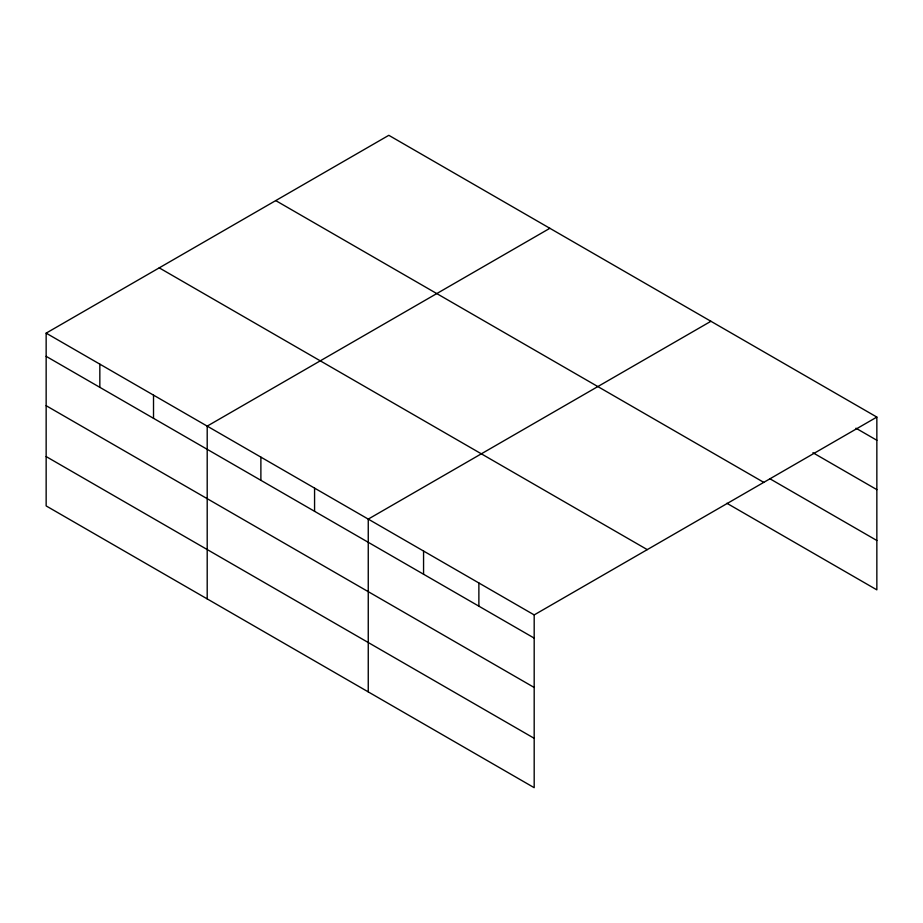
<?xml version="1.0" encoding="UTF-8"?>
<svg xmlns="http://www.w3.org/2000/svg" width="923" height="923" viewBox="0 0 923 923"><rect width="100%" height="100%" fill="white"/><g stroke="black" fill="none" stroke-linecap="round" stroke-linejoin="round"><path stroke-width="1.38" d="M726.897 503.277L876.85 589.855L876.85 417.081L388.814 135.312L46.15 333.145L46.15 505.919L534.186 787.688L534.186 614.914L46.15 333.145M549.866 228.293L207.202 426.126L207.202 598.9M710.918 321.285L368.254 519.107L368.254 691.881M534.186 614.914L876.85 417.081M855.956 428.203L876.85 440.271M812.932 452.731L876.85 489.64M769.909 478.76L876.85 540.497M275.735 200.603L763.771 482.371M159.229 267.855L647.265 549.623M46.15 356.336L534.186 638.105M46.15 405.693L534.186 687.462M46.15 456.562L534.186 738.319M478.875 582.978L478.875 606.169M423.565 551.043L423.565 574.233M314.57 488.117L314.57 511.307M260.886 457.127L260.886 480.318M153.518 395.136L153.518 418.327M99.834 364.135L99.834 387.325"/></g></svg>
